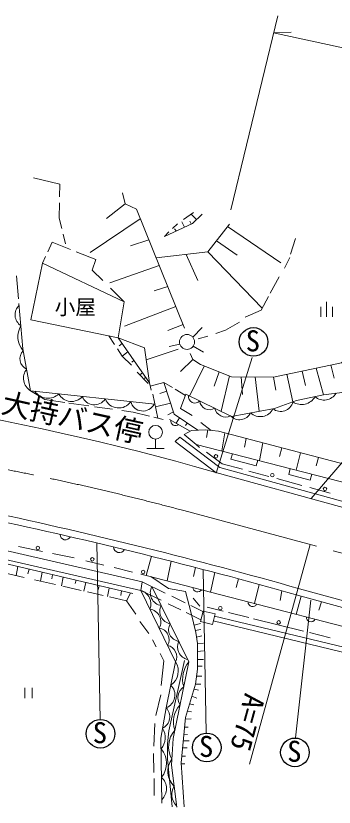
# Model space of a CAD drawing. Units: millimetres, scale not verified. Extents: x 40000 to 680000, y 20000 to 380000.
# Drawn here: x 454048 to 481833, y 269181 to 338210 of the extents above; entities that cross this region are included whole.
import ezdxf
from ezdxf.enums import TextEntityAlignment as Align

# ---------------------------------------------------------------- set-up
doc = ezdxf.new("R2010")
doc.units = ezdxf.units.MM
doc.header["$LTSCALE"] = 1000
doc.linetypes.add('CHAIN', pattern=[18.5, 12, -1.5, 3.5, -1.5])
for name, color, linetype, lineweight in [('M-BGD', 7, 'Continuous', 13), ('M-BMK', 2, 'CHAIN', 13), ('M-STR-HTXT', 7, 'Continuous', 13)]:
    doc.layers.add(name, color=color, linetype=linetype, lineweight=lineweight)
doc.styles.add('ＭＳ ゴシック', font='')
doc.styles.get('ＭＳ ゴシック').set_extended_font_data('MS Gothic')

msp = doc.modelspace()

# ---------------------------------------------------------------- linework, layer by layer
at = {"layer": 'M-BGD'}
for p, q in [((463604, 321824), (461969, 320529)), ((469550, 321047), (468695, 320430)), ((464912, 320501), (460539, 317556)), ((469365, 320061), (469229, 320296)), ((469814, 320433), (469361, 320911)), ((468162, 320052), (467727, 319673)), ((468040, 319448), (467908, 319617)), ((468775, 319788), (468531, 320240)), ((472526, 319822), (477185, 316678)), ((458396, 318317), (458187, 319153)), ((467405, 319365), (467012, 318972)), ((465659, 318660), (464058, 318145)), ((471564, 318580), (473353, 317332)), ((478020, 317423), (478450, 318778)), ((470814, 317612), (475556, 312718)), ((456642, 317228), (456363, 316638)), ((468915, 317395), (469925, 315132)), ((477506, 316208), (477964, 317124)), ((466563, 316431), (462242, 314917)), ((454095, 315529), (454276, 313517)), ((476251, 314018), (477017, 315429)), ((463499, 313273), (462320, 314441)), ((467310, 314589), (466133, 314223)), ((468010, 312863), (463546, 311153)), ((480666, 312838), (480666, 311940)), ((481177, 311940), (481177, 313262)), ((481688, 312838), (481688, 311940)), ((468650, 311286), (467314, 310762)), ((469503, 310173), (470317, 311014)), ((462646, 309535), (462154, 310290)), ((465702, 306198), (462981, 310118)), ((469958, 310025), (470800, 310258)), ((463331, 309614), (463055, 309428)), ((467429, 309360), (468362, 309570)), ((470420, 308874), (469538, 309399)), ((463819, 308911), (463319, 308516)), ((465420, 308194), (468231, 309139)), ((464356, 308138), (464160, 307991)), ((469500, 308217), (468409, 307193)), ((471521, 298329), (474669, 308409)), ((470483, 307659), (469219, 305042)), ((479025, 307223), (479334, 305962)), ((480253, 307482), (480912, 305144)), ((481540, 307754), (481823, 306610)), ((465590, 306152), (464627, 307133)), ((465100, 307065), (464864, 306892)), ((465371, 306676), (465274, 306586)), ((471786, 307148), (471369, 305908)), ((472689, 306794), (471960, 303717)), ((473714, 306717), (473826, 305171)), ((474943, 306710), (475290, 303718)), ((476551, 306701), (476738, 305568)), ((477702, 306944), (478221, 304533)), ((466440, 303122), (466006, 305217)), ((467223, 305457), (466631, 305268)), ((468850, 305094), (467959, 305636)), ((479835, 296100), (487777, 305401)), ((460412, 304184), (458683, 304432)), ((467549, 304436), (466236, 304107)), ((462492, 303885), (460920, 304111)), ((466916, 303011), (466099, 303202)), ((467796, 303665), (467308, 303412)), ((468334, 303142), (468029, 302688)), ((467473, 303011), (469259, 301977)), ((469007, 302688), (468843, 302467)), ((470183, 302743), (471090, 302052)), ((470816, 302086), (470690, 301427)), ((472289, 301826), (472028, 300250)), ((466249, 301290), (466249, 300477)), ((468349, 301460), (467969, 301066)), ((467969, 301066), (471502, 298386)), ((468349, 301460), (471840, 298811)), ((474156, 301336), (474001, 300593)), ((465492, 300477), (467006, 300477)), ((469792, 300826), (470070, 300566)), ((475608, 300955), (475301, 299408)), ((477271, 300519), (477065, 299781)), ((472823, 299527), (472952, 300013)), ((478885, 300095), (478514, 298581)), ((480461, 299682), (480256, 298944)), ((472823, 299527), (475038, 298942)), ((475038, 298942), (475170, 299443)), ((469653, 298890), (471502, 298386)), ((474386, 298502), (476125, 298029)), ((477867, 298195), (478004, 298713)), ((479746, 297699), (479886, 298229)), ((476819, 297841), (479018, 297244)), ((477867, 298195), (479746, 297699)), ((479708, 297056), (481481, 296575)), ((461132, 292252), (461398, 276810)), ((474442, 272920), (479736, 292090)), ((452280, 291754), (465087, 288841)), ((454275, 291915), (456379, 291484)), ((457259, 291303), (459136, 290918)), ((452099, 290673), (464249, 287811)), ((452155, 291008), (464962, 288094)), ((460161, 290681), (461737, 290297)), ((465877, 291071), (465419, 289399)), ((467607, 290636), (467252, 288923)), ((454212, 290175), (454085, 289387)), ((455198, 289943), (455102, 289542)), ((462638, 290077), (464217, 289692)), ((469738, 290089), (469562, 289304)), ((452906, 289657), (454782, 289228)), ((456341, 289674), (456195, 288905)), ((457239, 289462), (457187, 289093)), ((458188, 289239), (458041, 288497)), ((464962, 289510), (465419, 289399)), ((465419, 289399), (496244, 281388)), ((470413, 289878), (470650, 275656)), ((471413, 289650), (471040, 287938)), ((455684, 289022), (457497, 288607)), ((459317, 288973), (459236, 288686)), ((460157, 288775), (459996, 288026)), ((465087, 288841), (464962, 288094)), ((465087, 288841), (467095, 287857)), ((473483, 289098), (473278, 288351)), ((475277, 288610), (474866, 286944)), ((458151, 288457), (459743, 288093)), ((460299, 287966), (461674, 287651)), ((461328, 288499), (461248, 288129)), ((462209, 288292), (462047, 287545)), ((463284, 288039), (463200, 287651)), ((464063, 287855), (463702, 287187)), ((464962, 288094), (466721, 287232)), ((477259, 288061), (477105, 287220)), ((478793, 288238), (512369, 279045)), ((462223, 287526), (463702, 287187)), ((463702, 287187), (464523, 286013)), ((467663, 287579), (468836, 287004)), ((469528, 287407), (470108, 286715)), ((479787, 287224), (478456, 275243)), ((478949, 287587), (478501, 285999)), ((478634, 287675), (512197, 278334)), ((467358, 286920), (468435, 286393)), ((469322, 286766), (470381, 286248)), ((470734, 286622), (472145, 286273)), ((480712, 287096), (480500, 286358)), ((468901, 286164), (470201, 285528)), ((471386, 285844), (498629, 279276)), ((472598, 286161), (474395, 285716)), ((464873, 285368), (465658, 284345)), ((469602, 285046), (470174, 285202)), ((471281, 285426), (498752, 278803)), ((474801, 285615), (479167, 284535)), ((469703, 284605), (470203, 284686)), ((479688, 284406), (481496, 283959)), ((465967, 283784), (466303, 283153)), ((469811, 284012), (470274, 284113)), ((469899, 283452), (470428, 283498)), ((469903, 282771), (470423, 282808)), ((469908, 282056), (470415, 282061)), ((469911, 281478), (470301, 281478)), ((469829, 280621), (470288, 280618)), ((454844, 279582), (454844, 278684)), ((455467, 279582), (455467, 278684)), ((469731, 279914), (470195, 279908)), ((466696, 278971), (466254, 277184)), ((469601, 279486), (469978, 279378)), ((469208, 278198), (469573, 278100)), ((469407, 278851), (469853, 278698)), ((469013, 277555), (469389, 277499)), ((468833, 276858), (469352, 276873)), ((466191, 276490), (466086, 274513)), ((468765, 276157), (469090, 276153)), ((468705, 275538), (469043, 275527)), ((468649, 274967), (469174, 274966)), ((468592, 274369), (468993, 274344)), ((466058, 273861), (466086, 272207)), ((468521, 273637), (468863, 273628)), ((468471, 272959), (468794, 272955)), ((466114, 271674), (466114, 270188))]:
    msp.add_line(p, q, dxfattribs=at)
for points in [[(457866, 322410), (457885, 323514), (455581, 324084)], [(468781, 310965), (464571, 321340), (463604, 321824), (463365, 322756)], [(458064, 319646), (457835, 320560), (457858, 321905)], [(467012, 318972), (469466, 320108), (470321, 320907)], [(466293, 317096), (470814, 317612), (472692, 320037)], [(458829, 317816), (457222, 318456), (456828, 317623)], [(461630, 315123), (460713, 316031), (461021, 316942), (459302, 317627)], [(469257, 308769), (469500, 308217), (470154, 307787), (472874, 306722), (476551, 306701), (482484, 307953), (484288, 309451), (485849, 310694), (487858, 311853), (489630, 313502), (492356, 315153)], [(474052, 311922), (475464, 312548), (476098, 313722)], [(454311, 313123), (454668, 309153), (455340, 305494), (466190, 304330)], [(471491, 310501), (472351, 310782), (473557, 311502)], [(465861, 305544), (465702, 306198), (465272, 309236), (462981, 310118)], [(464141, 307731), (463319, 308516), (462917, 309152)], [(468890, 305200), (472880, 303272), (476636, 303966), (478557, 304653), (480912, 305144), (483884, 305537), (486871, 308214), (488189, 308915)], [(467712, 305785), (466974, 306233), (465776, 305894)], [(466974, 306233), (467861, 303461), (469922, 302070)], [(458326, 304483), (456569, 304736), (455340, 305494)], [(468890, 305200), (468421, 303954), (469431, 303348)], [(465720, 303291), (464280, 303628), (463296, 303769)], [(468736, 301676), (469370, 302040), (470629, 302109), (471731, 301972), (503204, 293716), (503656, 290553)], [(468736, 301676), (469792, 300826), (503425, 292172)], [(470699, 300136), (472064, 299132), (473827, 298653)], [(471502, 298386), (503876, 289468), (515687, 286120), (528285, 282910)], [(471840, 298811), (504010, 289949), (515817, 286603), (528409, 283395)], [(465832, 289291), (467385, 288256), (468857, 287989), (469357, 286115), (469749, 284405), (469899, 283452), (469913, 281218), (469731, 279914), (468847, 277012), (468464, 273053), (468747, 269214)], [(464962, 288094), (467991, 281850), (467164, 277855), (466715, 275205), (466785, 269541)], [(465922, 288431), (469148, 281866), (467774, 275168), (467647, 272833), (468096, 269181)], [(466640, 282592), (466962, 281947), (466738, 279788)], [(468779, 281977), (467414, 275836), (467274, 274696), (467274, 273406), (467685, 269200)]]:
    msp.add_lwpolyline(points, dxfattribs=at)
for points in [[(456363, 316638), (455354, 311703), (462981, 310118), (463499, 313273)], [(470392, 286292), (470163, 285378), (471204, 285118), (471433, 286032)]]:
    msp.add_lwpolyline(points, close=True, dxfattribs=at)
at = {"layer": 'M-BGD', "lineweight": 25}
for centre in [(474790, 309766), (461440, 275586), (470714, 274388), (478409, 273963)]:
    msp.add_circle(centre, 1250, dxfattribs=at)
at = {"layer": 'M-BGD'}
for centre, radius in [((468990, 309762), 657), ((466249, 301888), 598), ((471513, 299788), 154), ((476432, 298138), 154), ((481030, 296942), 154), ((455973, 291791), 154), ((460721, 290801), 154), ((465167, 289699), 154), ((471901, 286540), 154), ((476989, 285302), 154)]:
    msp.add_circle(centre, radius, dxfattribs=at)
for centre, radius, start, end in [((455112, 312128), 1132, 133.86756, 236.39018), ((456093, 310238), 1866, 149.48894, 221.51382), ((455404, 308302), 995, 135.37826, 245.46316), ((456010, 306600), 1293, 142.0011, 238.84032), ((412840, 97750), 209010, 74.22755, 89.25304), ((456857, 306264), 1407, 215.09696, 312.65315), ((458902, 305805), 1235, 207.8185, 319.93162), ((480957, 305895), 1203, 228.91684, 329.61832), ((460900, 305401), 1123, 200.36227, 327.38785), ((463028, 305278), 1277, 202.18919, 325.56093), ((465138, 304824), 1090, 194.24652, 333.50359), ((469678, 304997), 570, 170.43616, 317.97919), ((470951, 304695), 853, 185.41979, 302.99556), ((477174, 304767), 1073, 230.44167, 347.43243), ((478981, 305671), 1368, 236.2643, 330.08516), ((472365, 304187), 972, 192.26784, 296.14751), ((475380, 304484), 1237, 227.05353, 333.8822), ((473575, 304043), 1068, 223.00317, 334.25494), ((467992, 302874), 414, 169.93629, 309.92655), ((364090, -116825), 420990, 74.18927, 77.97716), ((364090, -116825), 420404, 74.18927, 77.97716), ((458380, 292974), 472, 179.48612, 334.59867), ((463084, 291902), 508, 182.38263, 330.38761), ((464595, 286910), 1239, 338.96561, 72.79513), ((466920, 287888), 1136, 151.43328, 260.90204), ((469922, 288392), 432, 186.94526, 323.91752), ((467718, 286264), 1099, 152.77457, 259.56075), ((474716, 287075), 396, 178.45589, 332.40689), ((465568, 285347), 1134, 331.0868, 80.67393), ((468416, 284672), 1033, 150.36255, 261.97278), ((479804, 285750), 400, 178.03372, 332.82906), ((466423, 283802), 1006, 329.63423, 82.12651), ((467083, 282301), 1014, 333.61115, 78.14959), ((469287, 283162), 1125, 154.38093, 257.95439), ((466766, 281052), 1462, 303.50291, 33.10506), ((471029, 280340), 2422, 140.94867, 195.85259), ((466733, 278975), 1201, 291.04409, 45.56387), ((469352, 278725), 1155, 124.36895, 212.43231), ((466366, 277071), 1118, 296.30456, 44.47596), ((470014, 276612), 2216, 137.63515, 199.16611), ((465560, 275258), 1533, 319.52024, 31.9583), ((469553, 274455), 2169, 138.79707, 210.11172), ((465296, 273007), 1903, 320.15872, 41.25942), ((469102, 272291), 1786, 142.96803, 226.52612), ((465870, 270798), 1329, 313.30297, 48.11517), ((468980, 270274), 1321, 146.88286, 227.12347)]:
    msp.add_arc(centre, radius, start, end, dxfattribs=at)
at = {"layer": 'M-BMK'}
msp.add_line((468712, 295050), (532286, 277984), dxfattribs=at)
msp.add_arc((409010, 72640), 230283, 74.9742, 91.24034, dxfattribs=at)
at = {"layer": 'M-STR-HTXT'}
for p, q in [((472801, 321282), (476903, 338210)), ((476547, 336738), (478092, 336782)), ((476547, 336738), (544145, 321873))]:
    msp.add_line(p, q, dxfattribs=at)

# ---------------------------------------------------------------- texts
at = {"layer": 'M-BGD', "style": 'ＭＳ ゴシック'}
for s, height, p in [('小屋', 1320, (457438, 311750)), ('S', 1833, (474111, 308393)), ('S', 1833, (460761, 274212)), ('S', 1833, (470035, 273014)), ('S', 1833, (477731, 272589))]:
    msp.add_text(s, height=height, dxfattribs=at).set_placement(p, align=Align.BOTTOM_LEFT)
for s, rotation, p in [('大持バス停', 347.496, (452566, 303089)), ('A=75', 254.561, (473528, 279354))]:
    msp.add_text(s, height=1833, rotation=rotation, dxfattribs=at).set_placement(p, align=Align.BOTTOM_LEFT)

doc.saveas('drawing.dxf')
